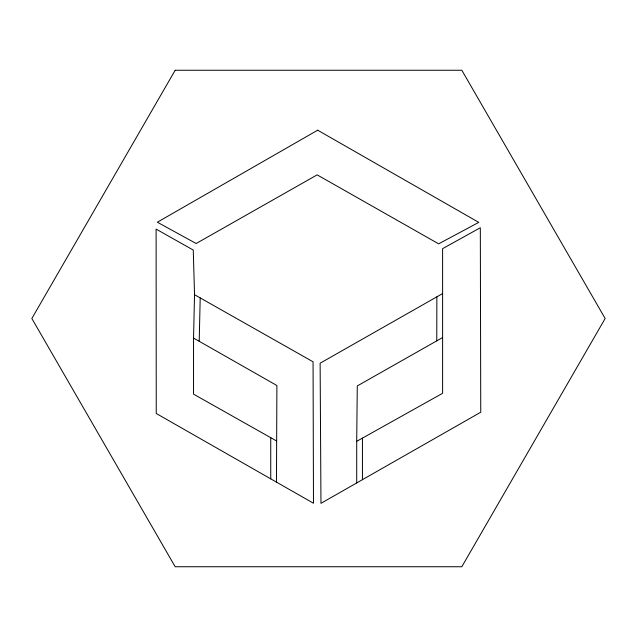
<?xml version="1.0" encoding="UTF-8"?>
<svg xmlns="http://www.w3.org/2000/svg" width="637" height="637" viewBox="0 0 637 637"><rect width="100%" height="100%" fill="white"/><g stroke="black" fill="none" stroke-linecap="round" stroke-linejoin="round"><path stroke-width="0.96" d="M436.767 340.859L436.863 296.834M356.712 482.95L356.712 441.322L442.604 393.292L442.604 248.653L480.322 227.743L480.752 412.219L320.968 503.326L320.124 363.209L442.604 293.569M276.474 482.121L276.896 385.52L193.544 338.064L194.54 294.7L193.266 250.062L156.113 229.105L156.248 413.493L313.484 503.246L313.062 361.792L194.54 294.7M356.712 441.322L357.277 385.95L442.5 337.602M199.206 341.289L200.201 297.901M276.474 440.915L193.544 394.144L193.544 338.064M362.445 438.121L362.445 479.677M270.741 437.683L270.741 478.849M175.175 70.253L31.85 318.5L175.175 566.747L461.825 566.747L605.15 318.5L461.825 70.253L175.175 70.253M317.672 130.195L157.355 222.209L196.148 243.517L317.154 174.857L438.646 243.844L478.769 222.377L317.672 130.195"/></g></svg>
